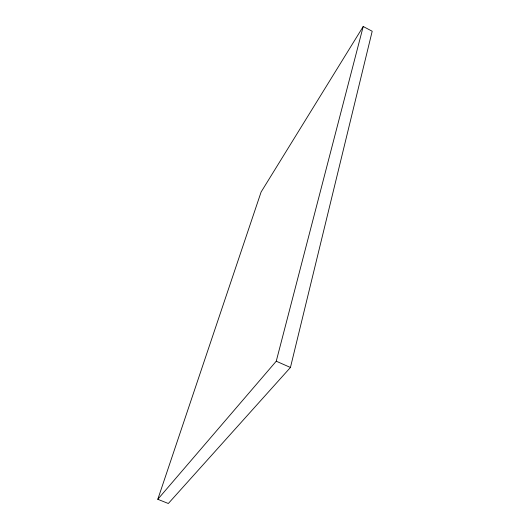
<?xml version="1.0" encoding="UTF-8"?>
<svg xmlns="http://www.w3.org/2000/svg" width="530" height="530" viewBox="0 0 530 530"><rect width="100%" height="100%" fill="white"/><g stroke="black" fill="none" stroke-linecap="round" stroke-linejoin="round"><path stroke-width="0.79" d="M290.44 367.475L372.199 31.243L363.216 26.5L261.104 191.999L157.801 499.293L168.328 503.5L290.44 367.475L276.249 361.208L157.801 499.293M276.249 361.208L363.216 26.5"/></g></svg>
